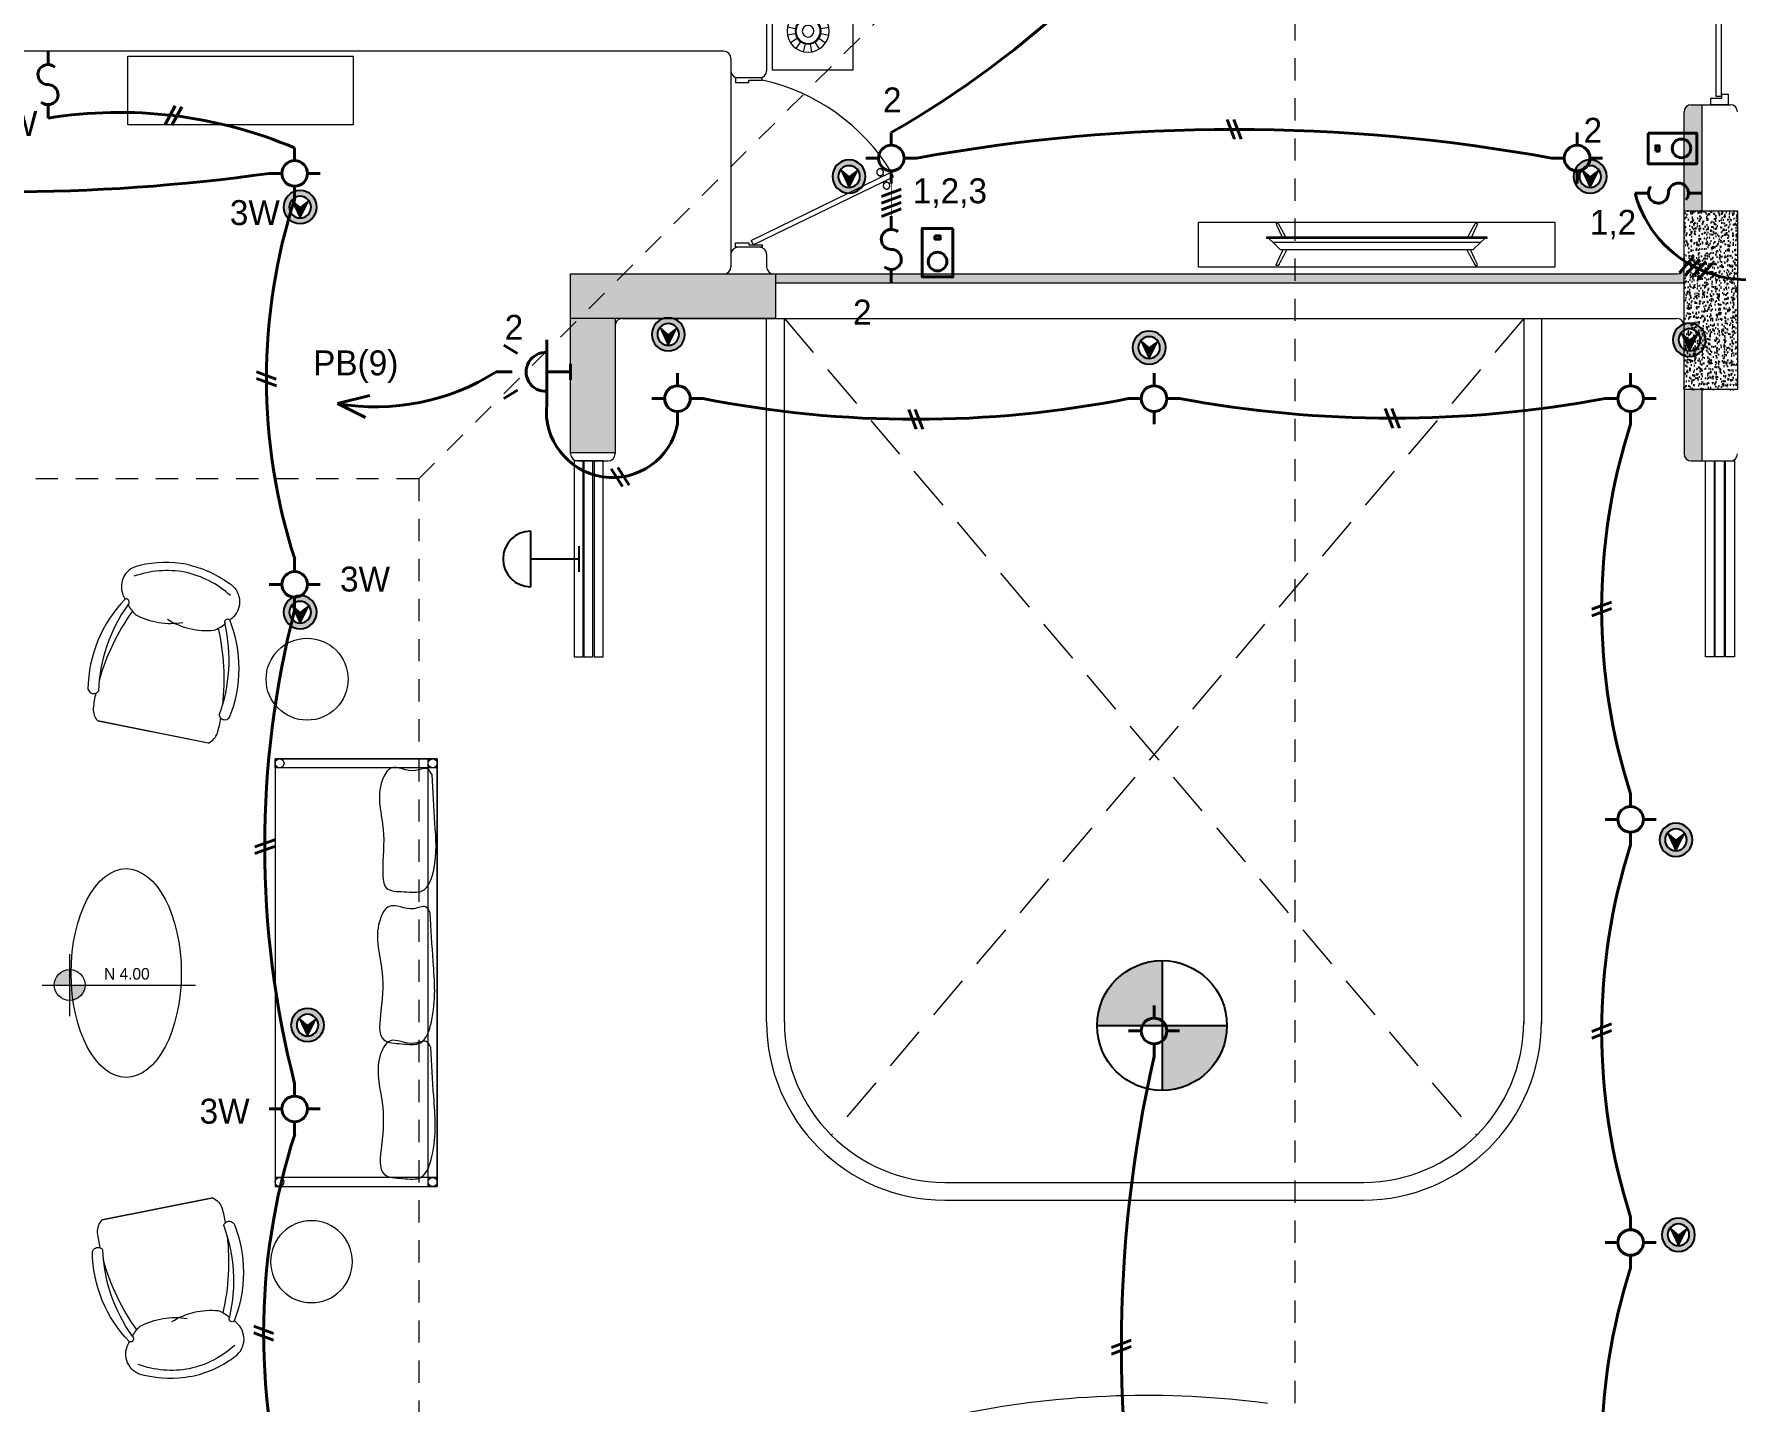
# Model space of a CAD drawing. Header units: metres. Extents: x 14 to 2416, y -346 to 476.
# Drawn here: x 144.46 to 154.02, y -78.15 to -70.47 of the extents above; entities that cross this region are included whole.
import ezdxf

# ---------------------------------------------------------------- set-up
doc = ezdxf.new("R2010")
doc.units = ezdxf.units.M
for name, pattern in [('0', [0]), ('DASHED2', [0.375, 0.25, -0.125]), ('HIDDEN2', [0.1875, 0.125, -0.0625])]:
    doc.linetypes.add(name, pattern=pattern)
doc.layers.get('0').update_dxf_attribs({"linetype": '0', "lineweight": 20})
for name, color, linetype, lineweight in [('A-ANNO-TEXT', 20, 'Continuous', 13), ('A-DOOR', 35, 'Continuous', 5), ('A-WALL', 250, 'Continuous', 20), ('baños', 251, 'Continuous', 0), ('Columnas', 7, 'Continuous', 18), ('E Salida Interruptores', 22, 'Continuous', 40), ('E Salida Luces', 22, 'Continuous', 40), ('E Tuberia Emp Losa', 22, 'Continuous', 40), ('MAVA', 1, 'Continuous', 15), ('MOBILIARIOS', 252, 'Continuous', 0), ('muros bajitos', 252, 'Continuous', 5), ('piso', 253, 'Continuous', 0), ('textos', 7, 'Continuous', 0)]:
    doc.layers.add(name, color=color, linetype=linetype, lineweight=lineweight)
doc.layers.add('HATCH', color=8, linetype='Continuous')
doc.layers.add('MAVA Luminarias', color=1, linetype='Continuous')
doc.layers.add('RELLENO SECCION', color=8, linetype='Continuous', lineweight=0, transparency=0.4)
doc.layers.add('Techos 1', color=7, linetype='HIDDEN2', lineweight=9, true_color=0x42391a)
doc.styles.add('CENTURY GOTHIC', font='GOTHIC.TTF')
doc.styles.add('ESC100-2mm', font='arial.ttf', dxfattribs={"height": 0.15})
doc.styles.get("Standard").update_dxf_attribs({"font": 'arial.ttf', "height": 0.1875})
pattern_1 = [(50, (114.33107, 55.238796), (0.058299094, -0.005100507), [0.006096, -0.067056]), (355, (114.33107, 55.238796), (-0.011277895, 0.06113819), [0.0048768, -0.053644987]), (100.451445, (114.33593, 55.23837), (0.0470212, 0.05603768), [0.005180803, -0.056988878]), (46.1842, (114.33107, 55.25505), (0.086745293, -0.013453545), [0.009144, -0.100584]), (96.63556, (114.3383, 55.25393), (0.07596932, 0.07917636), [0.00777121, -0.085483395]), (351.18415, (114.33107, 55.25505), (0.07596932, 0.07917636), [0.00731519, -0.080467114]), (21, (114.3392, 55.25099), (0.048516605, -0.032724863), [0.006096, -0.067056]), (326, (114.3392, 55.25099), (0.01977665, 0.05894015), [0.0048768, -0.0536448]), (71.451445, (114.34324, 55.24826), (0.068293254, 0.026215286), [0.005180803, -0.05698878]), (37.5, (114.331071, 55.238796), (0.000988353, 0.0270576124), [0, -0.05299456, 0, -0.0544576, 0, -0.053848]), (7.5, (114.33107, 55.238796), (0.021382292, 0.032057784), [0, -0.03104896, 0, -0.05177536, 0, -0.0205232]), (327.5, (114.312946, 55.238796), (0.0433889905, -0.001833198), [0, -0.02032, 0, -0.0633984, 0, -0.0841248]), (317.5, (114.304818, 55.238796), (0.047401338, 0.008136477), [0, -0.026416, 0, -0.04210304, 0, -0.0597408])]

# ---------------------------------------------------------------- blocks, each defined once
blk = doc.blocks.new('dl ip')
at = {"layer": 'MAVA', "transparency": 33554687}
h = blk.add_hatch(color=40, dxfattribs=at)
h.dxf.hatch_style = 1
h.paths.add_polyline_path([(94.7574, -111.2088), (94.7109, -111.2482), (94.6624, -111.2113), (94.7109, -111.3092)])
at = {"layer": 'MAVA Luminarias', "linetype": 'Continuous'}
h = blk.add_hatch(color=40, dxfattribs=at)
h.paths.add_polyline_path([(94.618, -111.2482, 1), (94.8039, -111.2482, 1)])
h.paths.add_polyline_path([(94.7719, -111.2482, -1), (94.6499, -111.2482, -1)], flags=16)
at = {"layer": 'MAVA', "color": 40}
for p, q in [((94.7109, -111.3092), (94.7574, -111.2088)), ((94.7574, -111.2088), (94.7109, -111.2482)), ((94.7109, -111.2482), (94.6624, -111.2113)), ((94.6624, -111.2113), (94.7109, -111.3092))]:
    blk.add_line(p, q, dxfattribs=at)
at = {"layer": 'MAVA Luminarias', "color": 40, "linetype": 'Continuous'}
for radius in [0.093, 0.061]:
    blk.add_circle((94.7109, -111.2482), radius, dxfattribs=at)
blk = doc.blocks.new('lum decorativa')
at = {"layer": 'MAVA Luminarias', "ltscale": 0.3, "transparency": 33554687}
h = blk.add_hatch(color=82, dxfattribs=at)
h.paths.add_polyline_path([(513802.9376, 2035251.3382, 0.414214), (513802.8639, 2035251.2646), (513802.9376, 2035251.2646)])
h.paths.add_polyline_path([(513802.9376, 2035251.1909, 0.414214), (513803.0112, 2035251.2646), (513802.9376, 2035251.2646)])
at = {"layer": 'MAVA Luminarias', "color": 82, "ltscale": 0.3, "transparency": 33554687}
for p, q in [((513802.9376, 2035251.3382), (513802.9376, 2035251.1909)), ((513802.8639, 2035251.2646), (513803.0112, 2035251.2646))]:
    blk.add_line(p, q, dxfattribs=at)
blk.add_circle((513802.9376, 2035251.2646), 0.0737, dxfattribs=at)
blk = doc.blocks.new('SCONCE 1')
at = {"layer": 'MAVA Luminarias', "color": 5, "linetype": 'Continuous'}
for p, q in [((-1.374, 0.679), (-1.374, 1.191)), ((-0.931, 0.816), (-0.931, 1.054)), ((-1.374, 0.935), (-0.931, 0.935))]:
    blk.add_line(p, q, dxfattribs=at)
blk.add_arc((-1.374, 0.935), 0.256, 90, 270, dxfattribs=at)
blk = doc.blocks.new('A$C2f9b60d5')
at = {"layer": 'A-DOOR'}
for p, q in [((0, 0.1005), (0.06, 0.1005)), ((0, 0.1005), (0, 0.0005)), ((0.06, 0.0605), (0.06, 0.1005)), ((3.6, 0.1), (3.54, 0.1)), ((3.54, 0.06), (3.54, 0.1)), ((3.6, 0.1), (3.6, 0)), ((0.035, 0.0005), (0, 0.0005)), ((0.035, 0.0605), (0.035, 0.0005)), ((0.06, 0.0605), (0.035, 0.0605)), ((3.54, 0.06), (3.565, 0.06)), ((3.565, 0.06), (3.565, 0)), ((3.565, 0), (3.6, 0))]:
    blk.add_line(p, q, dxfattribs=at)
for points in [[(0.6314, 0.7341), (1.0247, 0.0604), (1.0509, 0.0757), (0.6576, 0.7494)], [(2.9658, 0.7337), (2.5723, 0.0601), (2.5462, 0.0754), (2.9397, 0.749)], [(0.0446, 0.0605), (1.0247, 0.0604), (1.0247, 0.0301), (0.0446, 0.0302)], [(3.5524, 0.06), (2.5723, 0.0601), (2.5723, 0.0298), (3.5524, 0.0297)]]:
    blk.add_lwpolyline(points, close=True, dxfattribs=at)
at = {"layer": 'A-DOOR', "linetype": 'HIDDEN2'}
for centre, start, end in [((0.96, -0.0488), 10.76134, 110.74881), ((2.637, -0.0491), 69.23247, 169.21994)]:
    blk.add_arc(centre, 0.8536, start, end, dxfattribs=at)
blk = doc.blocks.new('puerta 1.00')
at = {"layer": 'A-DOOR'}
for p, q in [((-0.15, -0.0125), (-0.9369, -0.3949)), ((-0.1376, -0.038), (-0.9245, -0.4204)), ((-0.1376, -0.038), (-0.15, -0.0125)), ((-0.8946, -0.3743), (-0.8996, -0.3641)), ((-0.8777, -0.3661), (-0.8826, -0.3559)), ((-0.9369, -0.3949), (-0.9245, -0.4204)), ((-0.8822, -0.3998), (-0.8772, -0.4101)), ((-0.8653, -0.3916), (-0.8603, -0.4018))]:
    blk.add_line(p, q, dxfattribs=at)
for points in [[(-0.05, 0), (-0.05, -0.025), (-0.125, -0.025), (-0.125, -0.0125), (-0.2, -0.0125), (-0.2, 0), (-0.05, 0)], [(-0.05, -0.95), (-0.05, -0.925), (-0.125, -0.925), (-0.125, -0.9375), (-0.2, -0.9375), (-0.2, -0.95), (-0.05, -0.95)]]:
    blk.add_lwpolyline(points, dxfattribs=at)
blk.add_arc((0.0366, 0.1602), 1.1229, 211.13358, 257.83427, dxfattribs=at)
for points in [[(-0.8982, -0.3642), (-0.9033, -0.3642), (-0.912, -0.3591), (-0.917, -0.3504), (-0.917, -0.3403), (-0.912, -0.3316), (-0.9033, -0.3265), (-0.8932, -0.3265), (-0.8844, -0.3316), (-0.8794, -0.3403), (-0.8794, -0.3504), (-0.8844, -0.3591), (-0.8932, -0.3642), (-0.8982, -0.3642)], [(-0.8617, -0.4394), (-0.8667, -0.4394), (-0.8754, -0.4344), (-0.8805, -0.4256), (-0.8805, -0.4156), (-0.8754, -0.4068), (-0.8667, -0.4018), (-0.8566, -0.4018), (-0.8479, -0.4068), (-0.8428, -0.4156), (-0.8428, -0.4257), (-0.8479, -0.4344), (-0.8566, -0.4394), (-0.8617, -0.4394)]]:
    blk.add_open_spline(points, degree=2, dxfattribs=at)
blk = doc.blocks.new('A$C89702949')
at = {"layer": 'HATCH'}
h = blk.add_hatch(dxfattribs=at)
h.set_pattern_fill('AR-CONC', color=256, scale=0.00032)
h.set_pattern_definition(pattern_1)
h.paths.add_polyline_path([(20.95, 13.5895), (20.65, 13.5895), (20.65, 14.5941), (20.95, 14.5941)])
h = blk.add_hatch(dxfattribs=at)
h.set_pattern_fill('AR-CONC', color=256, scale=0.00032)
h.set_pattern_definition(pattern_1)
h.paths.add_polyline_path([(14.6499, 13.2346), (14.3999, 13.2346), (14.3999, 14.2391), (15.55, 14.2391), (15.55, 13.9891), (14.6499, 13.9891)])
at = {"layer": 'Columnas'}
for points in [[(20.95, 13.5895), (20.65, 13.5895), (20.65, 14.5941), (20.95, 14.5941)], [(14.3999, 14.2391), (15.55, 14.2391), (15.55, 13.9891), (14.3999, 13.9891)]]:
    blk.add_lwpolyline(points, close=True, dxfattribs=at)
blk.add_lwpolyline([(14.6499, 13.2346), (14.3999, 13.2346), (14.3999, 14.2391), (15.55, 14.2391), (15.55, 13.9891), (14.6499, 13.9891), (14.6499, 13.2346)], dxfattribs=at)
blk = doc.blocks.new('PL BASE 2N NASAS 09')
at = {"layer": 'RELLENO SECCION', "true_color": 0xc7c8ca}
h = blk.add_hatch(color=9, dxfattribs=at)
h.dxf.hatch_style = 1
h.paths.add_polyline_path([(179.3975, -10.0117), (179.3375, -10.0117, 0.414214), (179.2975, -10.0517), (179.2975, -10.6067), (179.3975, -10.6067)])
h = blk.add_hatch(color=9, dxfattribs=at)
h.dxf.hatch_style = 1
h.paths.add_polyline_path([(179.2975, -10.9217, -0.414214), (179.2575, -10.9617), (178.3725, -10.9617), (178.3725, -11.0117), (179.2975, -11.0117)])
h.paths.add_polyline_path([(178.3725, -10.9617), (177.1135, -10.9617), (177.1135, -11.0117), (178.3725, -11.0117)])
h.paths.add_polyline_path([(177.1135, -10.9617), (175.1725, -10.9617), (175.1725, -11.0117), (177.1135, -11.0117)])
h.paths.add_polyline_path([(175.1725, -10.9617), (174.1975, -10.9617), (174.1975, -11.0117), (175.1725, -11.0117)])
h = blk.add_hatch(color=9, dxfattribs=at)
h.dxf.hatch_style = 1
h.paths.add_polyline_path([(179.3975, -11.6113), (179.2975, -11.6113), (179.2975, -11.9718, 0.414214), (179.3375, -12.0118), (179.3975, -12.0118)])
at = {"layer": 'textos', "transparency": 33554534}
h = blk.add_hatch(color=256, dxfattribs=at)
h.dxf.hatch_style = 1
h.paths.add_polyline_path([(170.2348, -14.8674, 0.414214), (170.1482, -14.9539), (170.2348, -14.9539)])
h.paths.add_polyline_path([(170.3213, -14.9539), (170.2348, -14.9539), (170.2348, -15.0405, 0.414214)])
at = {"layer": 'A-DOOR'}
for points in [[(173.067, -13.1118), (173.117, -13.1118), (173.117, -12.0118), (173.067, -12.0118)], [(173.122, -13.1118), (173.172, -13.1118), (173.172, -12.0118), (173.122, -12.0118)], [(173.18, -13.1118), (173.23, -13.1118), (173.23, -12.0118), (173.18, -12.0118)], [(179.4175, -12.0118), (179.4675, -12.0118), (179.4675, -13.1118), (179.4175, -13.1118)], [(179.4725, -12.0118), (179.5225, -12.0118), (179.5225, -13.1118), (179.4725, -13.1118)], [(179.5306, -12.0118), (179.5806, -12.0118), (179.5806, -13.1118), (179.5306, -13.1118)]]:
    blk.add_lwpolyline(points, close=True, dxfattribs=at)
at = {"layer": 'A-WALL'}
for p, q in [((174.1475, -6.5517), (174.1475, -9.8217)), ((173.9075, -9.7117), (169.8475, -9.7117)), ((173.9475, -9.7517), (173.9475, -9.8217)), ((174.1075, -9.8617), (173.9875, -9.8617)), ((179.3375, -10.0117), (179.5575, -10.0117)), ((179.3975, -10.0117), (179.3975, -10.6067)), ((179.4375, -10.0117), (179.5575, -10.0117)), ((179.2975, -10.6067), (179.2975, -10.0517)), ((173.9475, -10.8517), (173.9475, -10.9217)), ((174.1075, -10.8117), (173.9875, -10.8117)), ((174.1475, -10.8517), (174.1475, -10.9217)), ((174.1975, -10.9617), (179.2575, -10.9617)), ((173.0473, -11.9718), (173.0473, -11.0517)), ((174.1975, -11.0117), (179.2975, -11.0117)), ((173.3374, -11.2117), (179.258, -11.2117)), ((179.2975, -11.6113), (179.2975, -11.9718)), ((179.3975, -11.6113), (179.3975, -12.0118)), ((179.3375, -12.0118), (179.5575, -12.0118))]:
    blk.add_line(p, q, dxfattribs=at)
at = {"layer": 'A-WALL', "transparency": 33554684}
for p, q in [((173.0873, -12.0118), (173.2574, -12.0118)), ((173.2974, -11.9662), (173.2974, -11.9718))]:
    blk.add_line(p, q, dxfattribs=at)
at = {"layer": 'A-WALL'}
for centre, start, end in [((173.9075, -9.7517), 0, 90), ((173.9875, -9.8217), 180, 270), ((174.1075, -9.8217), 270, 0), ((179.3375, -10.0517), 90, 180), ((179.5575, -10.0517), 360, 90), ((173.9875, -10.8517), 90, 180), ((174.1075, -10.8517), 0, 90), ((173.9075, -10.9217), 270, 0), ((174.1875, -10.9217), 180, 270), ((179.2575, -10.9217), 270, 360), ((173.3374, -11.2517), 90, 180), ((179.2575, -11.2517), 0, 90), ((173.0873, -11.9718), 180, 270), ((179.3375, -11.9718), 180, 270), ((179.5575, -11.9718), 270, 360)]:
    blk.add_arc(centre, 0.04, start, end, dxfattribs=at)
at = {"layer": 'A-WALL', "transparency": 33554684}
blk.add_arc((173.2574, -11.9718), 0.04, 270, 0, dxfattribs=at)
at = {"layer": 'muros bajitos'}
for p, q in [((174.1473, -15.1597), (174.1473, -11.2117)), ((174.2473, -15.1597), (174.2473, -11.2117)), ((178.3973, -11.2117), (178.3973, -15.1696)), ((178.4973, -11.2117), (178.4973, -15.1696)), ((175.1473, -16.0617), (177.4973, -16.0617)), ((175.1473, -16.1617), (177.4973, -16.1617))]:
    blk.add_line(p, q, dxfattribs=at)
for centre, radius, start, end in [((175.149, -15.16), 1.0017, 179.98141, 269.89141), ((175.149, -15.16), 0.9017, 179.98141, 269.89141), ((177.4956, -15.16), 0.9017, 270.10859, 0.01859), ((177.4956, -15.16), 1.0017, 270.10859, 0.01859)]:
    blk.add_arc(centre, radius, start, end, dxfattribs=at)
at = {"layer": 'piso'}
blk.add_line((173.9475, -9.8217), (173.9475, -10.8517), dxfattribs=at)
at = {"layer": 'piso', "color": 9, "linetype": 'DASHED2', "true_color": 0xc7c8ca}
for p, q in [((174.2473, -11.2117), (178.1339, -15.7969)), ((178.3973, -11.2117), (174.5107, -15.7969))]:
    blk.add_line(p, q, dxfattribs=at)
at = {"layer": 'Techos 1'}
for q in [(176.0975, -8.2117), (157.4475, -12.1117), (172.1943, -18.3117)]:
    blk.add_line((172.1943, -12.1117), q, dxfattribs=at)
blk.add_lwpolyline([(180.5084, -9.3009), (177.1135, -9.3009), (177.1135, -21.1225), (180.5084, -21.1225)], close=True, dxfattribs=at)
at = {"layer": 'textos'}
for p, q in [((170.2348, -14.78), (170.2348, -15.1279)), ((170.081, -14.9539), (170.9419, -14.9539))]:
    blk.add_line(p, q, dxfattribs=at)
blk.add_circle((170.2348, -14.9539), 0.0865, dxfattribs=at)
at = {"color": 1}
blk.add_blockref('A$C89702949', (158.6475, -25.2008), dxfattribs=at)
at = {"color": 1, "rotation": 270}
blk.add_blockref('A$C2f9b60d5', (179.447, -6.4117), dxfattribs=at)
at = {"layer": 'A-DOOR', "rotation": 180}
blk.add_blockref('puerta 1.00', (173.9225, -10.8117), dxfattribs=at)
at = {"layer": 'baños', "linetype": 'Continuous', "flags": 8}
for tag, p in [('MODELNUMBER', (167.1329, -5.6306, 0)), ('TRADENAME', (167.1329, -5.6307, 0)), ('PRODUCT', (167.1329, -5.6307, 0)), ('MATERIAL', (167.1329, -5.6307, 0)), ('MODELNUMBER', (168.3076, -5.6306, 0)), ('TRADENAME', (168.3076, -5.6307, 0)), ('PRODUCT', (168.3076, -5.6307, 0)), ('MATERIAL', (168.3076, -5.6307, 0))]:
    blk.add_attdef(tag, p, '', height=0.0000254, rotation=180.00008, dxfattribs=at)
at = {"layer": 'baños', "linetype": 'Continuous'}
for tag, p, rotation in [('MODELNUMBER', (169.2428, -19.7065), 180.00008), ('TRADENAME', (169.2428, -19.7064), 180.00008), ('MATERIAL', (169.243, -19.7063), 180.00008), ('PRODUCT', (169.243, -19.7064), 180.00008), ('MODELNUMBER', (169.9524, -19.7065), 179.99992), ('MATERIAL', (169.9524, -19.7063), 179.99992), ('TRADENAME', (169.9524, -19.7064), 179.99992), ('PRODUCT', (169.9524, -19.7064), 179.99992)]:
    blk.add_attdef(tag, p, '', height=0.0000254, rotation=rotation, dxfattribs=at)
at = {"layer": 'textos', "insert": (170.4278, -14.8586), "char_height": 0.065, "attachment_point": 1, "style": 'ESC100-2mm'}
blk.add_mtext_dynamic_manual_height_columns('{\\Ftxt|c0;N 4.00}', width=2.216942, gutter_width=0.5, heights=[0], dxfattribs=at)
blk = doc.blocks.new('A$C58f5b6b7')
at = {"layer": 'MOBILIARIOS'}
for points in [[(0, 0.2526), (2, 0.2526), (2, 0), (0, 0)], [(0.382, 0.1596), (0.382, 0.1691), (1.618, 0.1691), (1.618, 0.1596)]]:
    blk.add_lwpolyline(points, close=True, dxfattribs=at)
for points in [[(1.6059, 0.1595), (1.5823, 0.1372), (1, 0.1372), (0.4177, 0.1372), (0.3941, 0.1595)], [(1.5823, 0.1372), (1.54, 0.0973), (0.46, 0.0973), (0.4177, 0.1372)]]:
    blk.add_lwpolyline(points, dxfattribs=at)
for points, degree in [([(0.4512, 0.2382, -0.0047), (0.4469, 0.2461, -0.0047), (0.4415, 0.2461, -0.0047), (0.4325, 0.2461, -0.0047), (0.4368, 0.237, -0.0047)], 3), ([(0.4368, 0.237, -0.0047), (0.4526, 0.2031, -0.0047), (0.4683, 0.1691, -0.0047)], 2), ([(0.4885, 0.1691, -0.0047), (0.4698, 0.2037, -0.0047), (0.4512, 0.2382, -0.0047)], 2), ([(1.5115, 0.1691, -0.0047), (1.5302, 0.2037, -0.0047), (1.5488, 0.2382, -0.0047)], 2), ([(1.5632, 0.237, -0.0047), (1.5474, 0.2031, -0.0047), (1.5317, 0.1691, -0.0047)], 2), ([(1.5488, 0.2382, -0.0047), (1.5531, 0.2461, -0.0047), (1.5585, 0.2461, -0.0047), (1.5675, 0.2461, -0.0047), (1.5632, 0.237, -0.0047)], 3), ([(0.4368, 0.0172, -0.0047), (0.4554, 0.0572, -0.0047), (0.474, 0.0973, -0.0047)], 2), ([(0.4951, 0.0973, -0.0047), (0.4731, 0.0566, -0.0047), (0.4512, 0.016, -0.0047)], 2), ([(1.5049, 0.0973), (1.5269, 0.0566), (1.5488, 0.016)], 2), ([(1.5632, 0.0172), (1.5446, 0.0572), (1.526, 0.0973)], 2)]:
    blk.add_open_spline(points, degree=degree, dxfattribs=at)
for points in [[(0.4512, 0.016, -0.0047), (0.4469, 0.0081, -0.0047), (0.4415, 0.0081, -0.0047), (0.4325, 0.0081, -0.0047), (0.4368, 0.0172, -0.0047)], [(1.5488, 0.016), (1.5531, 0.0081), (1.5585, 0.0081), (1.5675, 0.0081), (1.5632, 0.0172)]]:
    blk.add_open_spline(points, degree=3, knots=[-0.08544201, -0.08544201, -0.08544201, -0.08544201, -0.04272101, 0, 0, 0, 0], dxfattribs=at)
blk = doc.blocks.new('A$Cb50f4bf1')
at = {"layer": 'MOBILIARIOS'}
for p, q in [((0.45, 0.45), (0, 0.45)), ((0, 0.45), (0, 0)), ((0.45, 0), (0.45, 0.45)), ((0.1314, 0.3148), (0.1695, 0.2902)), ((0.1635, 0.348), (0.1893, 0.3107)), ((0.2058, 0.3663), (0.2154, 0.322)), ((0.2519, 0.3671), (0.2438, 0.3224)), ((0.2948, 0.3501), (0.2703, 0.312)), ((0.328, 0.318), (0.2907, 0.2922)), ((0.1144, 0.2719), (0.1591, 0.2638)), ((0.1152, 0.2258), (0.1595, 0.2353)), ((0.1335, 0.1834), (0.1708, 0.2092)), ((0.3301, 0.1867), (0.292, 0.2112)), ((0.3463, 0.2757), (0.302, 0.2661)), ((0.3471, 0.2296), (0.3025, 0.2377)), ((0.1667, 0.1514), (0.1913, 0.1895)), ((0.2096, 0.1344), (0.2177, 0.179)), ((0.2557, 0.1352), (0.2462, 0.1795)), ((0.2981, 0.1535), (0.2723, 0.1908)), ((0, 0), (0.45, 0))]:
    blk.add_line(p, q, dxfattribs=at)
for radius in [0.1182, 0.0729, 0.0684, 0.0328]:
    blk.add_circle((0.2308, 0.2507), radius, dxfattribs=at)
blk = doc.blocks.new('A$Ca77e88c0')
at = {"layer": 'MOBILIARIOS', "linetype": 'Continuous'}
for p, q in [((0, 1.3457), (0.2432, 0.761)), ((0.2435, 0.7603), (0, 1.3457))]:
    blk.add_line(p, q, dxfattribs=at)
for points in [[(1.0081, 1.4216, 0.103931), (0.8565, 1.6353, 0.481643), (0.668, 1.624, 0.047693), (0.6541, 1.5985, 0.047693)], [(1.0081, 1.4216, -0.103931), (1.0528, 1.1635, -0.481643), (0.9119, 1.0378, -0.047693), (0.884, 1.0459, -0.047693)]]:
    blk.add_lwpolyline(points, format="xyb", dxfattribs=at)
blk.add_circle((0.8492, 0.4996), 0.2299, dxfattribs=at)
for centre, radius, start, end in [((0.4617, 1.1866), 0.5495, 23.33144, 53.59476), ((0.4617, 1.1866), 0.5495, 23.33144, 53.59476), ((0.5212, 0.8742), 0.7364, 79.59643, 123.14146), ((0.612, 0.6674), 0.9011, 88.37632, 121.47958), ((0.612, 0.6674), 0.9011, 88.37632, 121.47958), ((0.8583, 1.4567), 0.2476, 153.21646, 169.91816), ((0.8583, 1.4567), 0.2476, 153.21646, 169.91816), ((0.6434, 1.5847), 0.0175, 250.45416, 52.05868), ((0.6434, 1.5847), 0.0175, 250.45416, 52.05868), ((0.4823, 0.53), 0.9795, 111.46313, 116.51175), ((0.1421, 1.4684), 0.0325, 136.37866, 235.73513), ((0.1421, 1.4684), 0.0325, 235.69793, 268.75394), ((0.5865, 0.2493), 1.2787, 88.45422, 107.93514), ((0.5865, 0.2493), 1.2787, 88.45422, 107.93514), ((1.0281, 1.5426), 0.4158, 185.87863, 223.40331), ((1.0281, 1.5426), 0.4158, 185.87863, 223.40331), ((0.0995, 1.3192), 0.1029, 121.9514, 165.06161), ((1.108, 1.3505), 0.4158, 181.76648, 219.29117), ((0.4562, 1.1998), 0.5495, 351.57503, 21.83835), ((0.4562, 1.1998), 0.5495, 351.57503, 21.83835), ((0.1939, 1.6724), 0.9011, 283.69021, 316.79348), ((0.1939, 1.6724), 0.9011, 283.69021, 316.79348), ((-0.1206, 1.9492), 1.2787, 297.23466, 316.71557), ((-0.1206, 1.9492), 1.2787, 297.23466, 316.71557), ((0.9273, 1.2907), 0.2476, 235.25163, 251.95333), ((0.9273, 1.2907), 0.2476, 235.25163, 251.95333), ((0.8666, 1.048), 0.0175, 353.11111, 154.71564), ((0.8666, 1.048), 0.0175, 353.11111, 154.71564), ((0.2766, 1.4622), 0.7364, 282.02833, 325.57337), ((0.0052, 1.6774), 0.9795, 288.64122, 293.68984), ((0.4307, 0.7745), 0.0325, 169.43466, 268.79113), ((0.4307, 0.7745), 0.0325, 136.37866, 169.43466), ((0.4307, 0.7745), 0.0325, 136.37866, 169.43466), ((0.2948, 0.8495), 0.1029, 240.09136, 283.20158)]:
    blk.add_arc(centre, radius, start, end, dxfattribs=at)
blk = doc.blocks.new('PL MUEBLES 2N NASAS 09')
at = {"layer": 'MOBILIARIOS'}
for p, q in [((221.3026, 49.0325), (221.3024, 46.6325)), ((222.2126, 49.0324), (221.3026, 49.0325)), ((222.2124, 46.6324), (222.2126, 49.0324)), ((221.3024, 46.6325), (222.2124, 46.6324))]:
    blk.add_line(p, q, dxfattribs=at)
for points in [[(220.4759, 52.9781), (221.7415, 52.9781), (221.7415, 52.5922), (220.4759, 52.5922)], [(222.2126, 49.0324), (222.2126, 48.9824), (221.3026, 48.9825), (221.3026, 49.0325)], [(222.1626, 49.0324), (222.2126, 49.0324), (222.2124, 46.6324), (222.1624, 46.6324)], [(222.2124, 46.6324), (222.2124, 46.6824), (221.3024, 46.6825), (221.3024, 46.6325)]]:
    blk.add_lwpolyline(points, close=True, dxfattribs=at)
for centre in [(221.3276, 49.0075), (222.1876, 49.0074), (221.3274, 46.6575), (222.1874, 46.6574)]:
    blk.add_circle(centre, 0.025, dxfattribs=at)
blk.add_arc((226.1932, 40.2177), 5.241, 82.54918, 101.19032, dxfattribs=at)
blk.add_ellipse((220.4668, 47.8304), major_axis=(0, -0.586), ratio=0.527579, dxfattribs=at)
for points in [[(222.1834, 48.9442), (222.1997, 48.6707), (222.1932, 48.4102), (222.1313, 48.293), (222.0272, 48.2865), (221.9263, 48.3092), (221.9067, 48.394), (221.91, 48.6349), (221.9035, 48.9117), (221.9523, 48.98), (222.0923, 48.9671), (222.1574, 48.9768), (222.1834, 48.9442)], [(222.1736, 48.1688), (222.1899, 47.8952), (222.18, 47.5566), (222.1181, 47.4394), (222.014, 47.4329), (221.9131, 47.4556), (221.8969, 47.6185), (221.9001, 47.8595), (221.8936, 48.1363), (221.9425, 48.2046), (222.0824, 48.1916), (222.1476, 48.2014), (222.1736, 48.1688)], [(222.1768, 47.4128), (222.1931, 47.1393), (222.1833, 46.8007), (222.1214, 46.6835), (222.0172, 46.6769), (221.9163, 46.6997), (221.9001, 46.8626), (221.9033, 47.1035), (221.8968, 47.3804), (221.9457, 47.4487), (222.0856, 47.4357), (222.1508, 47.4455), (222.1768, 47.4128)]]:
    blk.add_spline(points, degree=3, dxfattribs=at)
blk.add_blockref('PL BASE 2N NASAS 09', (49.9143, 62.717))
at = {"layer": 'MOBILIARIOS', "xscale": -1}
for name, p, rotation in [('A$Cb50f4bf1', (224.5453, 53.3488), 90.00000000000007), ('A$Ca77e88c0', (221.4493, 47.1934), 123.8268872980607)]:
    blk.add_blockref(name, p, dxfattribs=dict(at, rotation=rotation))
at = {"layer": 'MOBILIARIOS'}
blk.add_blockref('A$C58f5b6b7', (226.4871, 51.7938, 0.0047), dxfattribs=at)
at = {"layer": 'MOBILIARIOS', "rotation": 56.16031382123446}
blk.add_blockref('A$Ca77e88c0', (221.4243, 48.4961), dxfattribs=at)
blk = doc.blocks.new('A$C595364de')
blk.add_blockref('PL MUEBLES 2N NASAS 09', (-199.5618, -36.6052))
blk = doc.blocks.new('*U697')
at = {"layer": 'E Salida Interruptores'}
for p, q in [((0.002, -0.075), (0, 0)), ((0.0081, -0.2999), (0.0101, -0.3749))]:
    blk.add_line(p, q, dxfattribs=at)
for centre, start, end in [((0.0035, -0.1312), 271.54026, 133.35058), ((0.0066, -0.2437), 91.54026, 313.35058)]:
    blk.add_arc(centre, 0.0562, start, end, dxfattribs=at)
blk = doc.blocks.new('*U370')
for p, q in [((0.03, 1.37), (-1.05, -1.48)), ((0.99, 1.37), (-0.09, -1.48))]:
    blk.add_line(p, q)
blk = doc.blocks.new('*U698')
at = {"xscale": 0.0393700787401575, "yscale": 0.0393700787401575, "zscale": 0.0393700787401575, "rotation": 69.88949837917599}
blk.add_blockref('*U370', (-0.0017, 0.0019), dxfattribs=at)
blk = doc.blocks.new('*U486')
at = {"layer": 'E Salida Luces', "linetype": 'Continuous'}
for p, q in [((0, 0.358), (0, 0.181)), ((-0.358, 0.001), (-0.18, 0.001)), ((0.18, 0.001), (0.358, 0.001)), ((0, -0.179), (0, -0.357))]:
    blk.add_line(p, q, dxfattribs=at)
blk.add_circle((0, 0.001), 0.18, dxfattribs=at)
blk = doc.blocks.new('*U700')
at = {"xscale": 0.03937007874015751, "yscale": 0.03937007874015751, "zscale": 0.03937007874015751, "rotation": 179.8273478737312}
blk.add_blockref('*U370', (-0.0012, -0.0023), dxfattribs=at)
blk = doc.blocks.new('*U703')
at = {"xscale": 0.03937007874015751, "yscale": 0.03937007874015751, "zscale": 0.03937007874015751, "rotation": 0.6025172214807952}
blk.add_blockref('*U370', (0.0012, 0.0023), dxfattribs=at)
blk = doc.blocks.new('*U678')
at = {"xscale": 0.03937007874015751, "yscale": 0.03937007874015751, "zscale": 0.03937007874015751, "rotation": 89.74966922176239}
blk.add_blockref('*U370', (-0.0023, 0.0012), dxfattribs=at)
blk = doc.blocks.new('*U679')
at = {"xscale": 0.03937007874015751, "yscale": 0.03937007874015751, "zscale": 0.03937007874015751, "rotation": 179.7352676679172}
blk.add_blockref('*U370', (-0.0012, -0.0023), dxfattribs=at)
blk = doc.blocks.new('*U688')
at = {"xscale": 0.0393700787401575, "yscale": 0.0393700787401575, "zscale": 0.0393700787401575, "rotation": 270.3041499906623}
blk.add_blockref('*U370', (0.0023, -0.0012), dxfattribs=at)
blk = doc.blocks.new('*U691')
at = {"xscale": 0.0393700787401575, "yscale": 0.0393700787401575, "zscale": 0.0393700787401575, "rotation": 0.7546661542601389}
blk.add_blockref('*U370', (0.0012, 0.0023), dxfattribs=at)
blk = doc.blocks.new('*U692')
at = {"xscale": 0.03937007874015751, "yscale": 0.03937007874015751, "zscale": 0.03937007874015751, "rotation": 78.19877193958575}
blk.add_blockref('*U370', (-0.002, 0.0017), dxfattribs=at)
blk = doc.blocks.new('*U387')
at = {"layer": 'E Salida Luces'}
for p, q in [((0.223, 0.3), (0.223, 0.15)), ((0.625, 0.25), (0.498, 0.171)), ((0, 0.075), (0, -0.075)), ((0.223, 0), (0, 0)), ((0.223, -0.15), (0.223, 0.15)), ((0.697, 0), (0.547, 0)), ((0.223, -0.15), (0.223, -0.3)), ((0.625, -0.25), (0.498, -0.171))]:
    blk.add_line(p, q, dxfattribs=at)
blk.add_arc((0.235, 0), 0.181, 266.1195, 93.8805, dxfattribs=at)
blk = doc.blocks.new('*U693')
at = {"layer": 'E Salida Interruptores'}
for p, q in [((-0.075, 0), (0, 0)), ((-0.3, 0), (-0.375, 0))]:
    blk.add_line(p, q, dxfattribs=at)
for centre, start, end in [((-0.24375, 0), 0, 221.810315), ((-0.13125, 0), 180, 41.810315)]:
    blk.add_arc(centre, 0.05625, start, end, dxfattribs=at)
blk = doc.blocks.new('*U391')
at = {"layer": 'E Salida Luces', "flags": 128}
for points in [[(0.2722, -0.0861), (0.2722, 0.0861), (0, 0.0861), (0, -0.0861)], [(0.2301, 0.015), (0.2301, -0.015), (0.2119, -0.015), (0.2119, 0.015)]]:
    blk.add_lwpolyline(points, close=True, dxfattribs=at)
at = {"layer": 'E Salida Luces'}
blk.add_circle((0.0859, 0), 0.0523, dxfattribs=at)
blk = doc.blocks.new('*U464')
at = {"layer": 'E Salida Luces', "flags": 128}
for points in [[(0.0861, 0.2722), (-0.0861, 0.2722), (-0.0861, 0), (0.0861, 0)], [(-0.015, 0.2301), (0.015, 0.2301), (0.015, 0.2119), (-0.015, 0.2119)]]:
    blk.add_lwpolyline(points, close=True, dxfattribs=at)
at = {"layer": 'E Salida Luces'}
blk.add_circle((0, 0.0859), 0.0523, dxfattribs=at)
blk = doc.blocks.new('*U701')
at = {"xscale": 0.03937007874015751, "yscale": 0.03937007874015751, "zscale": 0.03937007874015751, "rotation": 180.0016546329504}
blk.add_blockref('*U370', (-0.0012, -0.0023), dxfattribs=at)
blk = doc.blocks.new('*U610')
at = {"layer": 'E Salida Interruptores'}
for p, q in [((-0.3, 0), (-0.375, 0)), ((-0.075, 0), (0, 0))]:
    blk.add_line(p, q, dxfattribs=at)
for centre, start, end in [((-0.24375, 0), 0, 221.810315), ((-0.13125, 0), 180, 41.810315)]:
    blk.add_arc(centre, 0.05625, start, end, dxfattribs=at)
blk = doc.blocks.new('*U708')
at = {"xscale": 0.0393700787401575, "yscale": 0.0393700787401575, "zscale": 0.0393700787401575, "rotation": 146.7587118621226}
blk.add_blockref('*U370', (-0.0023, -0.0012), dxfattribs=at)
blk = doc.blocks.new('*U734')
at = {"layer": 'E Tuberia Emp Losa', "linetype": 'Continuous'}
for p, q in [((-0.063, 0.211), (0, 0)), ((0, 0), (0.095, 0.215))]:
    blk.add_line(p, q, dxfattribs=at)

msp = doc.modelspace()

# ---------------------------------------------------------------- linework, layer by layer
at = {"layer": 'E Salida Luces', "const_width": 0.004}
msp.add_lwpolyline([(149.2766, -71.3141), (149.2766, -71.496)], dxfattribs=at)
at = {"layer": 'E Salida Luces'}
for centre, radius, start, end in [((146.423, -66.0708), 5.7199, 299.92651, 326.66104), ((144.9429, -73.4412), 2.527, 67.07697, 99.11688), ((151.2016, -80.9149), 9.9055, 79.63629, 100.36371), ((144.2961, -60.6276, 0), 10.7328, 262.01707, 277.96956), ((154.0843, -71.1993), 0.6546, 194.86068, 299.01836), ((149.0688, -72.4104), 3.3001, 162.16638, 197.83362), ((146.3844, -71.3119), 1.2553, 260.02266, 302.46528), ((147.7119, -72.5927), 0.3714, 173.6018, 348.91581), ((149.4139, -66.4425), 6.1948, 258.88211, 281.11789), ((152.0891, -66.0819), 6.549, 259.49041, 280.50959), ((156.6633, -73.7021), 3.3991, 162.21822, 197.78178), ((151.0995, -75.0365), 5.3404, 165.58675, 194.41325), ((156.7061, -76.071), 3.4419, 162.3296, 197.6704), ((157.9239, -77.846), 7.3557, 167.18159, 192.81841), ((149.4095, -77.7674), 3.6566, 162.23636, 197.76364), ((156.6631, -78.4399), 3.3988, 162.21681, 197.78319)]:
    msp.add_arc(centre, radius, start, end, dxfattribs=at)

# ---------------------------------------------------------------- block references
at = {"layer": 'A-ANNO-TEXT'}
msp.add_blockref('A$C595364de', (124.0766, -86.9711), dxfattribs=at)
at = {"layer": 'E Salida Luces', "yscale": 0.4, "zscale": 0.4, "rotation": 180}
for p, xscale in [((149.2766, -71.1707), 0.4), ((153.1266, -71.1707), 0.4), ((145.9272, -71.2564), -0.4), ((148.0763, -72.5207), 0.4), ((150.7515, -72.5207), 0.4), ((153.4266, -72.5207), 0.4), ((145.9272, -73.5639), 0.4), ((153.4266, -74.8829), 0.4), ((150.7515, -76.0707), 0.4)]:
    msp.add_blockref('*U486', p, dxfattribs=dict(at, xscale=xscale))
at = {"layer": 'E Salida Luces', "color": 1, "rotation": 90}
for name, p in [('*U464', (153.7981, -71.1163)), ('*U391', (149.5362, -71.8375))]:
    msp.add_blockref(name, p, dxfattribs=at)
at = {"layer": 'E Salida Luces', "color": 1, "xscale": 0.6, "yscale": 0.6, "zscale": 0.6, "rotation": 180}
msp.add_blockref('*U387', (147.4763, -72.371), dxfattribs=at)
at = {"layer": 'E Salida Luces', "xscale": -0.4, "yscale": 0.4, "zscale": 0.4}
for p in [(145.9272, -76.5091), (153.4266, -77.2591)]:
    msp.add_blockref('*U486', p, dxfattribs=at)
at = {"layer": 'E Tuberia Emp Losa', "xscale": -1}
for name, p, rotation in [('*U610', (144.5425, -70.571), 270), ('*U697', (153.8266, -71.3672), 271.5402626829585), ('*U693', (149.2766, -71.871), 90)]:
    msp.add_blockref(name, p, dxfattribs=dict(at, rotation=rotation))
at = {"layer": 'E Tuberia Emp Losa'}
for name, p, xscale, yscale, zscale, rotation in [('*U708', (145.2467, -70.9324), 0.9842519685039596, 0.9842519685039596, 0.9842519685039596, 205.4973185087766), ('*U688', (151.2016, -71.0094), -0.9842519685039484, 0.9842519685039484, 0.9842519685039484, 90), ('*U701', (149.2766, -71.3842), -0.9842519685039484, 0.9842519685039484, 0.9842519685039484, 270), ('*U701', (149.2766, -71.4215), -0.9842519685039484, 0.9842519685039484, 0.9842519685039484, 270), ('*U701', (149.2766, -71.4588), -0.9842519685039484, 0.9842519685039484, 0.9842519685039484, 270), ('*U698', (153.7579, -71.776), 0.9842519685039484, 0.9842519685039484, 0.9842519685039484, 270), ('*U698', (153.7929, -71.7888), 0.9842519685039484, 0.9842519685039484, 0.9842519685039484, 270), ('*U698', (153.8279, -71.8016), 0.9842519685039484, 0.9842519685039484, 0.9842519685039484, 270), ('*U691', (145.7686, -72.4104), 0.9842519685039597, 0.9842519685039597, 0.9842519685039597, 270), ('*U734', (146.1669, -72.5482), -0.799999999999992, 0.799999999999992, 0.799999999999992, 259.802668622166), ('*U678', (149.4139, -72.6373), -0.9842519685039484, 0.9842519685039484, 0.9842519685039484, 270), ('*U678', (152.0891, -72.6309), -0.9842519685039484, 0.9842519685039484, 0.9842519685039484, 270), ('*U692', (147.7546, -72.9616), -0.9842519685039597, 0.9842519685039597, 0.9842519685039597, 270), ('*U703', (153.2642, -73.7021), -0.9842519685039484, 0.9842519685039484, 0.9842519685039484, 270), ('*U691', (145.7591, -75.0365), -0.9842519685039597, 0.9842519685039597, 0.9842519685039597, 270), ('*U700', (153.2642, -76.071), -0.9842519685039484, 0.9842519685039484, 0.9842519685039484, 270), ('*U691', (145.7529, -77.7674), 0.9842519685039597, 0.9842519685039597, 0.9842519685039597, 270), ('*U679', (150.5682, -77.846), -0.9842519685039484, 0.9842519685039484, 0.9842519685039484, 270)]:
    msp.add_blockref(name, p, dxfattribs=dict(at, xscale=xscale, yscale=yscale, zscale=zscale, rotation=rotation))
at = {"layer": 'MAVA Luminarias', "xscale": -1}
for p in [(243.7501, 39.9738), (247.9108, 39.9738), (240.6688, 39.8025), (242.7355, 39.0877), (248.4675, 39.0572), (245.4347, 39.0136), (240.6688, 37.528), (248.3921, 36.2501), (240.7105, 35.2102), (248.406, 34.0328)]:
    msp.add_blockref('dl ip', p, dxfattribs=at)
at = {"layer": 'MAVA Luminarias', "color": 251, "xscale": 0.6101999921123585, "yscale": 0.6101999921123585, "zscale": 0.6101999921123585}
msp.add_blockref('SCONCE 1', (148.0917, -73.9917), dxfattribs=at)
at = {"layer": 'MAVA Luminarias', "color": 82, "xscale": 4.946207974765539, "yscale": 4.946207974765539, "zscale": 4.946207974765539}
msp.add_blockref('lum decorativa', (-2541225.3911, -10066852.0763), dxfattribs=at)

# ---------------------------------------------------------------- texts
at = {"layer": 'E Tuberia Emp Losa', "char_height": 0.14, "attachment_point": 5, "style": 'CENTURY GOTHIC'}
for s, insert, width in [('2 ', (149.2819, -70.8444), 0.276812), ('3W', (144.3427, -70.977), 0.836737), ('2 ', (153.2147, -71.0148), 0.276812), ('1,2,3', (149.6056, -71.3674), 0.147655), ('3W', (145.7036, -71.478), 0.836737), ('1,2 ', (153.3281, -71.5445), 0.276812), ('2', (149.1138, -72.0355), 0.162623), ('2', (147.1581, -72.121), 0.162623), ('PB(9) ', (146.2701, -72.3416), 0.58376), ('3W', (146.3223, -73.5351), 0.836737), ('3W', (145.534, -76.5223), 0.836737)]:
    msp.add_mtext(s, dxfattribs=dict(at, insert=insert, width=width))

doc.saveas('drawing.dxf')
